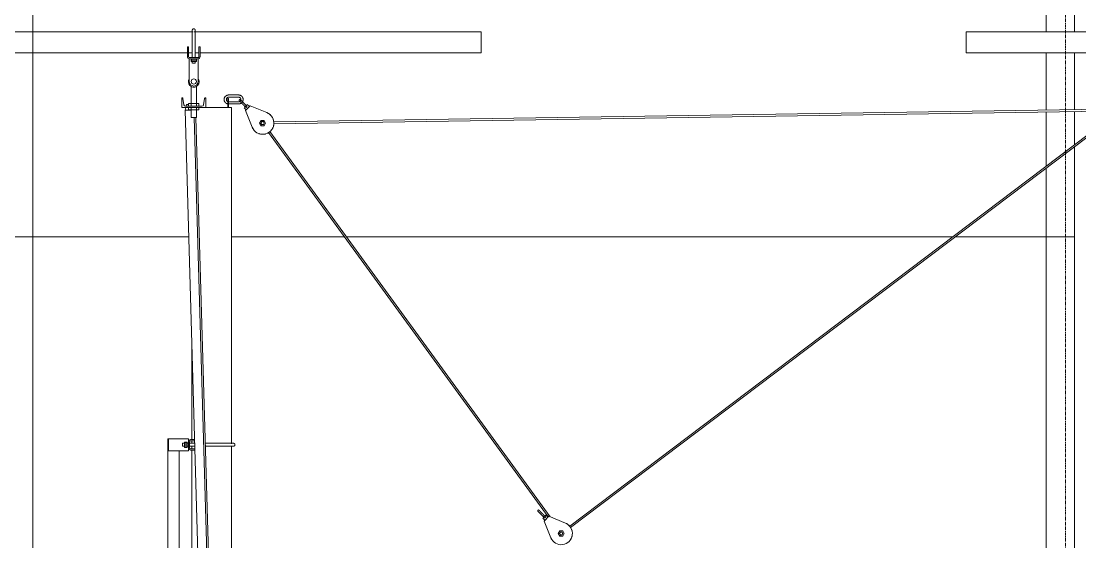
# Model space of a CAD drawing. Header units: inches. Extents: x 21408 to 98131, y -290 to 853.
# Drawn here: x 31592.5 to 31769.3, y 208.8 to 295.8 of the extents above; entities that cross this region are included whole.
import ezdxf

# ---------------------------------------------------------------- set-up
doc = ezdxf.new("R2010")
doc.units = ezdxf.units.IN
doc.header["$MEASUREMENT"] = 0
doc.linetypes.add('Grid Line 1_2_', pattern=[0.875, 0.5, -0.125, 0.125, -0.125])
for name, color, linetype, lineweight in [('G-ANNO-SYMB', 111, 'Continuous', 9), ('I-WALL', 2, 'Continuous', 9), ('Q-SPCQ', 91, 'Continuous', 9), ('S-GRID', 1, 'Continuous', 9)]:
    doc.layers.add(name, color=color, linetype=linetype, lineweight=lineweight)

# ---------------------------------------------------------------- blocks, each defined once
blk = doc.blocks.new('Basketball_Backstop-Performance_Sports_Systems-3103-Ceiling_Hung - 27_-0_ to 27_-11 7_8_-652462-Building Section - North_South looking East _ Fitness Center')
at = {"layer": 'Q-SPCQ'}
for p, q in [((21239.32, 294), (21191.43, 294)), ((21287.43, 294), (21239.49, 294)), ((21287.43, 294), (21287.43, 292.25)), ((21398.3, 294), (21368.43, 294)), ((21368.43, 292.25), (21368.43, 294)), ((21239.18, 292.25), (21239.18, 289.69)), ((21239.68, 289.69), (21239.68, 292.25)), ((21287.43, 292.25), (21287.43, 290.5)), ((21368.43, 290.5), (21368.43, 292.25)), ((21191.43, 290.5), (21238.37, 290.5)), ((21238.55, 291.5), (21238.37, 291.5)), ((21238.37, 291), (21238.37, 291.5)), ((21238.37, 291.5), (21238.37, 291.37)), ((21238.55, 291.5), (21238.37, 291.5)), ((21238.37, 291.35), (21238.37, 291)), ((21238.37, 291), (21238.37, 289.81)), ((21238.55, 291.37), (21238.55, 291.5)), ((21238.55, 291.5), (21238.55, 291)), ((21238.55, 291), (21238.55, 291.35)), ((21238.55, 289.81), (21238.55, 291)), ((21238.55, 290.5), (21239.21, 290.5)), ((21239.18, 290.5), (21239.18, 289.69)), ((21239.18, 290.5), (21239.18, 289.69)), ((21239.18, 290.5), (21239.18, 289.69)), ((21239.64, 290.5), (21240.3, 290.5)), ((21239.68, 289.69), (21239.68, 290.5)), ((21239.68, 289.69), (21239.68, 290.5)), ((21239.68, 289.69), (21239.68, 290.5)), ((21240.49, 291.5), (21240.3, 291.5)), ((21240.3, 291), (21240.3, 291.5)), ((21240.3, 291.5), (21240.3, 291.37)), ((21240.49, 291.5), (21240.3, 291.5)), ((21240.3, 291.35), (21240.3, 291)), ((21240.3, 289.81), (21240.3, 291)), ((21240.49, 291.37), (21240.49, 291.5)), ((21240.49, 291.5), (21240.49, 291)), ((21240.49, 291), (21240.49, 291.35)), ((21240.49, 291), (21240.49, 289.81)), ((21240.49, 290.5), (21287.43, 290.5)), ((21368.43, 290.5), (21397.37, 290.5)), ((21240.18, 289.69), (21238.68, 289.69)), ((21238.68, 289.5), (21238.68, 285.69)), ((21238.68, 289.5), (21240.18, 289.5)), ((21238.99, 289.06), (21238.99, 289.5)), ((21239.43, 289.06), (21238.99, 289.06)), ((21239.18, 289.5), (21239.18, 288.75)), ((21239.43, 288.75), (21239.19, 288.75)), ((21239.43, 289.5), (21239.43, 289.06)), ((21239.87, 289.06), (21239.43, 289.06)), ((21239.67, 288.75), (21239.43, 288.75)), ((21239.68, 288.75), (21239.68, 289.5)), ((21239.87, 289.06), (21239.87, 289.5)), ((21240.18, 285.69), (21240.18, 289.5)), ((21238.99, 284.86), (21238.99, 281.99)), ((21238.99, 284.86), (21238.99, 281.99)), ((21239.87, 281.99), (21239.87, 284.86)), ((21239.87, 281.99), (21239.87, 284.86)), ((21237.53, 282.95), (21237.43, 282.95)), ((21237.43, 282.95), (21237.43, 281.37)), ((21241.43, 282.95), (21241.33, 282.95)), ((21241.43, 281.37), (21241.43, 282.95)), ((21246.93, 283.44), (21245.24, 283.44)), ((21245.24, 283.06), (21246.93, 283.06)), ((21237.43, 281.37), (21241.43, 281.37)), ((21237.78, 281.79), (21237.62, 282.88)), ((21238.1, 281.37), (21237.98, 280.92)), ((21240.79, 281.55), (21238.06, 281.55)), ((21238.23, 281.83), (21238.16, 281.58)), ((21238.56, 281.83), (21238.23, 281.83)), ((21238.56, 281.99), (21238.99, 281.99)), ((21238.56, 281.55), (21238.56, 281.99)), ((21238.56, 280.94), (21238.56, 281.37)), ((21238.99, 281.99), (21239.86, 281.99)), ((21238.99, 281.55), (21238.99, 281.99)), ((21238.99, 280.94), (21238.99, 281.37)), ((21239.86, 281.99), (21240.29, 281.99)), ((21239.86, 281.55), (21239.86, 281.99)), ((21239.86, 280.94), (21239.86, 281.37)), ((21240.29, 281.99), (21240.29, 281.55)), ((21240.29, 281.37), (21240.29, 280.94)), ((21241.24, 282.88), (21241.07, 281.79)), ((21241.42, 281.37), (21242.43, 281.37)), ((21242.43, 281.37), (21245.74, 281.37)), ((21245.12, 281.37), (21245.12, 282.87)), ((21245.24, 282.87), (21245.12, 282.87)), ((21245.24, 282.87), (21245.24, 281.37)), ((21246.93, 282.31), (21245.24, 282.31)), ((21245.24, 281.94), (21246.93, 281.94)), ((21245.74, 225.17), (21245.74, 281.37)), ((21247.83, 281.31), (21248.19, 280.96)), ((21247.91, 281.39), (21248.1, 281.58)), ((21248.06, 280.83), (21248.85, 281.62)), ((21248.1, 281.58), (21248.29, 281.77)), ((21248.72, 281.49), (21248.36, 281.84)), ((21251.64, 280.49), (21248.85, 281.62)), ((21237.98, 280.92), (21239.02, 280.92)), ((21237.98, 280.92), (21241.64, 152.54)), ((21238.99, 280.94), (21238.56, 280.94)), ((21238.99, 280.94), (21238.99, 279.69)), ((21239.86, 280.94), (21238.99, 280.94)), ((21239.43, 279.69), (21238.99, 279.69)), ((21239.87, 279.69), (21239.43, 279.69)), ((21243.14, 152.54), (21239.51, 279.69)), ((21243.14, 162.24), (21239.79, 279.69)), ((21240.29, 280.94), (21239.86, 280.94)), ((21239.87, 279.69), (21239.87, 280.94)), ((21248.06, 280.83), (21249.19, 278.04)), ((21392.57, 281.07), (21252.78, 278.93)), ((21252.79, 278.62), (21392.57, 280.75)), ((21392.87, 279.91), (21302.22, 211.41)), ((21302.36, 211.2), (21393.02, 279.72)), ((21250.68, 279.19), (21250.42, 278.75)), ((21250.42, 278.75), (21250.68, 278.31)), ((21251.18, 279.19), (21250.68, 279.19)), ((21250.68, 278.31), (21251.18, 278.31)), ((21250.8, 278.9), (21250.71, 278.9)), ((21251.43, 278.75), (21251.18, 279.19)), ((21251.18, 278.31), (21251.43, 278.75)), ((21251.9, 277.15), (21298.61, 212.94)), ((21298.98, 212.95), (21252.15, 277.34)), ((21239.12, 241.02), (21239.12, 225.87)), ((21235.12, 226), (21235.12, 128)), ((21235.12, 226), (21235.15, 226)), ((21235.18, 224), (21235.18, 226)), ((21238.55, 226), (21235.18, 226)), ((21238.55, 225.25), (21237.55, 225.25)), ((21237.55, 225), (21237.55, 225.25)), ((21237.55, 224.75), (21237.55, 225)), ((21237.55, 224.75), (21238.55, 224.75)), ((21237.87, 225), (21237.87, 225.44)), ((21238.3, 225.44), (21237.87, 225.44)), ((21237.87, 224.56), (21237.87, 225)), ((21237.87, 225), (21238.3, 225)), ((21238.3, 225.44), (21238.3, 225)), ((21238.3, 225), (21238.3, 224.56)), ((21238.55, 226), (21238.55, 225.56)), ((21238.55, 225.56), (21238.55, 224.44)), ((21238.74, 224.44), (21238.74, 225.56)), ((21239.57, 225.25), (21238.74, 225.25)), ((21238.74, 224.75), (21239.58, 224.75)), ((21239.55, 225.87), (21238.87, 225.87)), ((21238.87, 225.69), (21239.55, 225.69)), ((21239.12, 225.69), (21239.12, 225.22)), ((21239.12, 224.8), (21239.12, 224.31)), ((21242.43, 225.25), (21241.34, 225.25)), ((21241.36, 224.75), (21242.43, 224.75)), ((21245.74, 162.87), (21245.74, 224.83)), ((21235.18, 224), (21238.55, 224)), ((21236.99, 130), (21236.99, 224)), ((21238.3, 224.56), (21237.87, 224.56)), ((21238.55, 224.44), (21238.55, 224)), ((21238.87, 224.31), (21239.59, 224.31)), ((21239.6, 224.12), (21238.87, 224.12)), ((21239.12, 224.12), (21239.12, 162.17)), ((21297.71, 212.75), (21298.06, 212.39)), ((21297.79, 212.82), (21297.97, 213.01)), ((21297.93, 212.26), (21298.73, 213.06)), ((21297.93, 212.26), (21299.07, 209.47)), ((21297.97, 213.01), (21298.16, 213.2)), ((21298.59, 212.92), (21298.24, 213.28)), ((21301.51, 211.92), (21298.73, 213.06)), ((21300.55, 210.62), (21300.3, 210.18)), ((21301.06, 210.62), (21300.55, 210.62)), ((21301.31, 210.18), (21301.06, 210.62)), ((21300.3, 210.18), (21300.55, 209.75)), ((21300.55, 209.75), (21301.06, 209.75)), ((21301.06, 209.75), (21301.31, 210.18))]:
    blk.add_line(p, q, dxfattribs=at)
at = {"layer": 'Q-SPCQ', "flags": 128}
for points in [[(21239.18, 294.25), (21239.18, 294.26), (21239.18, 294.27), (21239.18, 294.28), (21239.18, 294.29), (21239.18, 294.3), (21239.18, 294.31), (21239.19, 294.32), (21239.19, 294.33), (21239.19, 294.34), (21239.2, 294.35), (21239.2, 294.36), (21239.21, 294.37), (21239.21, 294.37), (21239.22, 294.38), (21239.22, 294.39), (21239.23, 294.4), (21239.23, 294.41), (21239.24, 294.41), (21239.25, 294.42), (21239.25, 294.43), (21239.26, 294.44), (21239.27, 294.44), (21239.28, 294.45), (21239.28, 294.45), (21239.29, 294.46), (21239.3, 294.47), (21239.31, 294.47), (21239.32, 294.48), (21239.33, 294.48), (21239.34, 294.48), (21239.35, 294.49), (21239.36, 294.49), (21239.37, 294.49), (21239.38, 294.49), (21239.39, 294.5), (21239.4, 294.5), (21239.41, 294.5), (21239.42, 294.5), (21239.43, 294.5), (21239.43, 294.5)], [(21239.18, 294.25), (21239.18, 294.26), (21239.18, 294.27), (21239.18, 294.28), (21239.18, 294.29), (21239.18, 294.3), (21239.18, 294.31), (21239.19, 294.32), (21239.19, 294.33), (21239.19, 294.34), (21239.2, 294.35), (21239.2, 294.36), (21239.21, 294.37), (21239.21, 294.37), (21239.22, 294.38), (21239.22, 294.39), (21239.23, 294.4), (21239.23, 294.41), (21239.24, 294.41), (21239.25, 294.42), (21239.25, 294.43), (21239.26, 294.44), (21239.27, 294.44), (21239.28, 294.45), (21239.28, 294.45), (21239.29, 294.46), (21239.3, 294.47), (21239.31, 294.47), (21239.32, 294.48), (21239.33, 294.48), (21239.34, 294.48), (21239.35, 294.49), (21239.36, 294.49), (21239.37, 294.49), (21239.38, 294.49), (21239.39, 294.5), (21239.4, 294.5), (21239.41, 294.5), (21239.42, 294.5), (21239.43, 294.5), (21239.43, 294.5)], [(21239.18, 294.23), (21239.18, 294.24), (21239.18, 294.25), (21239.18, 294.25)], [(21239.18, 294.25), (21239.18, 294.25), (21239.18, 294.24), (21239.18, 294.24)], [(21239.18, 293.97), (21239.18, 294.01), (21239.18, 294.05), (21239.18, 294.08), (21239.18, 294.11), (21239.18, 294.14), (21239.18, 294.17), (21239.18, 294.19), (21239.18, 294.21), (21239.18, 294.22), (21239.18, 294.23), (21239.18, 294.24), (21239.18, 294.25), (21239.18, 294.25)], [(21239.18, 294.25), (21239.18, 294.25), (21239.18, 294.24), (21239.18, 294.24), (21239.18, 294.22), (21239.18, 294.21), (21239.18, 294.19), (21239.18, 294.17), (21239.18, 294.15), (21239.18, 294.12), (21239.18, 294.09), (21239.18, 294.06), (21239.18, 294.02), (21239.18, 293.99), (21239.18, 293.94), (21239.18, 293.9), (21239.18, 293.85), (21239.18, 293.81), (21239.18, 293.75), (21239.18, 293.7), (21239.18, 293.64), (21239.18, 293.58), (21239.18, 293.52), (21239.18, 293.46), (21239.18, 293.4), (21239.18, 293.33), (21239.18, 293.26), (21239.18, 293.19), (21239.18, 293.12), (21239.18, 293.05), (21239.18, 292.97), (21239.18, 292.9), (21239.18, 292.82), (21239.18, 292.75), (21239.18, 292.67), (21239.18, 292.59), (21239.18, 292.51), (21239.18, 292.43), (21239.18, 292.35), (21239.18, 292.27), (21239.18, 292.25)], [(21239.18, 294.01), (21239.18, 294.05), (21239.18, 294.08)], [(21239.18, 294.06), (21239.18, 294.02), (21239.18, 293.99)], [(21239.43, 294.5), (21239.44, 294.5), (21239.45, 294.5), (21239.46, 294.5), (21239.47, 294.5), (21239.48, 294.5), (21239.49, 294.49), (21239.5, 294.49), (21239.51, 294.49), (21239.52, 294.48), (21239.53, 294.48), (21239.53, 294.48), (21239.54, 294.47), (21239.55, 294.47), (21239.56, 294.46), (21239.57, 294.46), (21239.58, 294.45), (21239.59, 294.44), (21239.59, 294.44), (21239.6, 294.43), (21239.61, 294.42), (21239.61, 294.42), (21239.62, 294.41), (21239.63, 294.4), (21239.63, 294.39), (21239.64, 294.39), (21239.64, 294.38), (21239.65, 294.37), (21239.65, 294.36), (21239.66, 294.35), (21239.66, 294.34), (21239.66, 294.33), (21239.67, 294.32), (21239.67, 294.31), (21239.67, 294.3), (21239.67, 294.29), (21239.68, 294.28), (21239.68, 294.27), (21239.68, 294.26), (21239.68, 294.25), (21239.68, 294.25)], [(21239.43, 294.5), (21239.44, 294.5), (21239.45, 294.5), (21239.46, 294.5), (21239.47, 294.5), (21239.48, 294.5), (21239.49, 294.49), (21239.5, 294.49), (21239.51, 294.49), (21239.52, 294.48), (21239.53, 294.48), (21239.53, 294.48), (21239.54, 294.47), (21239.55, 294.47), (21239.56, 294.46), (21239.57, 294.46), (21239.58, 294.45), (21239.59, 294.44), (21239.59, 294.44), (21239.6, 294.43), (21239.61, 294.42), (21239.61, 294.42), (21239.62, 294.41), (21239.63, 294.4), (21239.63, 294.39), (21239.64, 294.39), (21239.64, 294.38), (21239.65, 294.37), (21239.65, 294.36), (21239.66, 294.35), (21239.66, 294.34), (21239.66, 294.33), (21239.67, 294.32), (21239.67, 294.31), (21239.67, 294.3), (21239.67, 294.29), (21239.68, 294.28), (21239.68, 294.27), (21239.68, 294.26), (21239.68, 294.25), (21239.68, 294.25)], [(21239.68, 294.23), (21239.68, 294.24), (21239.68, 294.25), (21239.68, 294.25)], [(21239.68, 294.25), (21239.68, 294.25), (21239.68, 294.24), (21239.68, 294.24)], [(21239.68, 292.25), (21239.68, 292.33), (21239.68, 292.41), (21239.68, 292.49), (21239.68, 292.57), (21239.68, 292.65), (21239.68, 292.73), (21239.68, 292.8), (21239.68, 292.88), (21239.68, 292.95), (21239.68, 293.03), (21239.68, 293.1), (21239.68, 293.17), (21239.68, 293.24), (21239.68, 293.31), (21239.68, 293.38), (21239.68, 293.44), (21239.68, 293.51), (21239.68, 293.57), (21239.68, 293.63), (21239.68, 293.68), (21239.68, 293.74), (21239.68, 293.79), (21239.68, 293.84), (21239.68, 293.89), (21239.68, 293.93), (21239.68, 293.97), (21239.68, 294.01), (21239.68, 294.05), (21239.68, 294.08), (21239.68, 294.11), (21239.68, 294.14), (21239.68, 294.17), (21239.68, 294.19), (21239.68, 294.21), (21239.68, 294.22), (21239.68, 294.23), (21239.68, 294.24), (21239.68, 294.25), (21239.68, 294.25)], [(21239.68, 294.25), (21239.68, 294.25), (21239.68, 294.24), (21239.68, 294.24), (21239.68, 294.22), (21239.68, 294.21), (21239.68, 294.19), (21239.68, 294.17), (21239.68, 294.15), (21239.68, 294.12), (21239.68, 294.09), (21239.68, 294.06), (21239.68, 294.02), (21239.68, 293.99)], [(21239.68, 294.01), (21239.68, 294.05), (21239.68, 294.08)], [(21239.68, 294.06), (21239.68, 294.02), (21239.68, 293.99)], [(21245.24, 283.44), (21245.21, 283.44), (21245.18, 283.44), (21245.15, 283.43), (21245.12, 283.43), (21245.09, 283.42), (21245.06, 283.42), (21245.03, 283.41), (21245, 283.4), (21244.98, 283.39), (21244.95, 283.38), (21244.92, 283.37), (21244.89, 283.35), (21244.87, 283.34), (21244.84, 283.32), (21244.82, 283.31), (21244.79, 283.29), (21244.77, 283.27), (21244.75, 283.25), (21244.72, 283.23), (21244.7, 283.21), (21244.68, 283.19), (21244.66, 283.17), (21244.64, 283.14), (21244.63, 283.12), (21244.61, 283.09), (21244.59, 283.07), (21244.58, 283.04), (21244.57, 283.01), (21244.55, 282.99), (21244.54, 282.96), (21244.53, 282.93), (21244.52, 282.9), (21244.51, 282.87), (21244.51, 282.84), (21244.5, 282.81), (21244.5, 282.79), (21244.49, 282.76), (21244.49, 282.73), (21244.49, 282.7), (21244.49, 282.69)], [(21244.87, 282.69), (21244.87, 282.7), (21244.87, 282.72), (21244.87, 282.73), (21244.87, 282.75), (21244.87, 282.76), (21244.88, 282.78), (21244.88, 282.79), (21244.88, 282.81), (21244.89, 282.82), (21244.89, 282.83), (21244.9, 282.85), (21244.91, 282.86), (21244.91, 282.87), (21244.92, 282.89), (21244.93, 282.9), (21244.94, 282.91), (21244.95, 282.92), (21244.96, 282.93), (21244.97, 282.95), (21244.98, 282.96), (21244.99, 282.97), (21245, 282.98), (21245.01, 282.99), (21245.03, 282.99), (21245.04, 283), (21245.05, 283.01), (21245.06, 283.02), (21245.08, 283.03), (21245.09, 283.03), (21245.1, 283.04), (21245.12, 283.04), (21245.13, 283.05), (21245.15, 283.05), (21245.16, 283.05), (21245.18, 283.06), (21245.19, 283.06), (21245.21, 283.06), (21245.22, 283.06), (21245.24, 283.06), (21245.24, 283.06)], [(21247.68, 282.69), (21247.68, 282.72), (21247.68, 282.75), (21247.67, 282.78), (21247.67, 282.81), (21247.66, 282.84), (21247.66, 282.87), (21247.65, 282.89), (21247.64, 282.92), (21247.63, 282.95), (21247.62, 282.98), (21247.61, 283.01), (21247.59, 283.03), (21247.58, 283.06), (21247.56, 283.09), (21247.55, 283.11), (21247.53, 283.14), (21247.51, 283.16), (21247.49, 283.18), (21247.47, 283.2), (21247.45, 283.23), (21247.43, 283.25), (21247.41, 283.27), (21247.38, 283.28), (21247.36, 283.3), (21247.33, 283.32), (21247.31, 283.33), (21247.28, 283.35), (21247.25, 283.36), (21247.23, 283.38), (21247.2, 283.39), (21247.17, 283.4), (21247.14, 283.41), (21247.11, 283.41), (21247.08, 283.42), (21247.06, 283.43), (21247.03, 283.43), (21247, 283.43), (21246.97, 283.44), (21246.94, 283.44), (21246.93, 283.44)], [(21246.93, 283.06), (21246.94, 283.06), (21246.96, 283.06), (21246.97, 283.06), (21246.99, 283.06), (21247, 283.06), (21247.02, 283.05), (21247.03, 283.05), (21247.05, 283.04), (21247.06, 283.04), (21247.07, 283.03), (21247.09, 283.03), (21247.1, 283.02), (21247.11, 283.01), (21247.13, 283.01), (21247.14, 283), (21247.15, 282.99), (21247.16, 282.98), (21247.18, 282.97), (21247.19, 282.96), (21247.2, 282.95), (21247.21, 282.94), (21247.22, 282.93), (21247.23, 282.91), (21247.24, 282.9), (21247.24, 282.89), (21247.25, 282.88), (21247.26, 282.86), (21247.27, 282.85), (21247.27, 282.84), (21247.28, 282.82), (21247.28, 282.81), (21247.29, 282.8), (21247.29, 282.78), (21247.29, 282.77), (21247.3, 282.75), (21247.3, 282.74), (21247.3, 282.72), (21247.3, 282.71), (21247.3, 282.69), (21247.3, 282.69)], [(21244.49, 282.69), (21244.49, 282.66), (21244.49, 282.63), (21244.5, 282.6), (21244.5, 282.57), (21244.51, 282.54), (21244.51, 282.51), (21244.52, 282.48), (21244.53, 282.45), (21244.54, 282.42), (21244.55, 282.4), (21244.56, 282.37), (21244.58, 282.34), (21244.59, 282.31), (21244.6, 282.29), (21244.62, 282.26), (21244.64, 282.24), (21244.66, 282.22), (21244.68, 282.19), (21244.7, 282.17), (21244.72, 282.15), (21244.74, 282.13), (21244.76, 282.11), (21244.79, 282.09), (21244.81, 282.07), (21244.84, 282.06), (21244.86, 282.04), (21244.89, 282.03), (21244.91, 282.01), (21244.94, 282), (21244.97, 281.99), (21245, 281.98), (21245.03, 281.97), (21245.05, 281.96), (21245.08, 281.95), (21245.11, 281.95)], [(21245.11, 282.34), (21245.09, 282.34), (21245.08, 282.35), (21245.07, 282.35), (21245.05, 282.36), (21245.04, 282.37), (21245.03, 282.38), (21245.02, 282.39), (21245, 282.4), (21244.99, 282.41), (21244.98, 282.42), (21244.97, 282.43), (21244.96, 282.44), (21244.95, 282.45), (21244.94, 282.46), (21244.93, 282.47), (21244.92, 282.48), (21244.92, 282.5), (21244.91, 282.51), (21244.9, 282.52), (21244.9, 282.54), (21244.89, 282.55), (21244.89, 282.57), (21244.88, 282.58), (21244.88, 282.59), (21244.87, 282.61), (21244.87, 282.62), (21244.87, 282.64), (21244.87, 282.65), (21244.87, 282.67), (21244.87, 282.68), (21244.87, 282.69)], [(21246.93, 281.94), (21246.96, 281.94), (21246.99, 281.94), (21247.02, 281.94), (21247.05, 281.95), (21247.08, 281.95), (21247.11, 281.96), (21247.14, 281.97), (21247.16, 281.98), (21247.19, 281.99), (21247.22, 282), (21247.25, 282.01), (21247.27, 282.02), (21247.3, 282.04), (21247.33, 282.05), (21247.35, 282.07), (21247.38, 282.09), (21247.4, 282.1), (21247.42, 282.12), (21247.44, 282.14), (21247.47, 282.16), (21247.49, 282.19), (21247.51, 282.21), (21247.52, 282.23), (21247.54, 282.26), (21247.56, 282.28), (21247.57, 282.31), (21247.59, 282.33), (21247.6, 282.36), (21247.62, 282.39), (21247.63, 282.42), (21247.64, 282.44), (21247.65, 282.47), (21247.65, 282.5), (21247.66, 282.53), (21247.67, 282.56), (21247.67, 282.59), (21247.67, 282.62), (21247.68, 282.65), (21247.68, 282.68), (21247.68, 282.69)], [(21247.3, 282.69), (21247.3, 282.67), (21247.3, 282.66), (21247.3, 282.64), (21247.3, 282.63), (21247.3, 282.61), (21247.29, 282.6), (21247.29, 282.58), (21247.28, 282.57), (21247.28, 282.56), (21247.27, 282.54), (21247.27, 282.53), (21247.26, 282.51), (21247.25, 282.5), (21247.25, 282.49), (21247.24, 282.48), (21247.23, 282.46), (21247.22, 282.45), (21247.21, 282.44), (21247.2, 282.43), (21247.19, 282.42), (21247.18, 282.41), (21247.17, 282.4), (21247.15, 282.39), (21247.14, 282.38), (21247.13, 282.37), (21247.12, 282.36), (21247.1, 282.36), (21247.09, 282.35), (21247.08, 282.34), (21247.06, 282.34), (21247.05, 282.33), (21247.04, 282.33), (21247.02, 282.32), (21247.01, 282.32), (21246.99, 282.32), (21246.98, 282.32), (21246.96, 282.31), (21246.95, 282.31), (21246.93, 282.31), (21246.93, 282.31)], [(21247.04, 282.46), (21247.04, 282.47), (21247.03, 282.47), (21247.03, 282.47), (21247.03, 282.48), (21247.02, 282.48), (21247.02, 282.49), (21247.02, 282.49), (21247.02, 282.49), (21247.01, 282.5), (21247.01, 282.5), (21247.01, 282.51), (21247.01, 282.51), (21247.01, 282.52), (21247.01, 282.52), (21247, 282.53), (21247, 282.53), (21247, 282.54), (21247, 282.54), (21247, 282.55), (21247, 282.55), (21247, 282.56), (21247, 282.56), (21247, 282.57), (21247, 282.57), (21247, 282.58), (21247.01, 282.58), (21247.01, 282.59), (21247.01, 282.59), (21247.01, 282.6), (21247.01, 282.6), (21247.01, 282.61), (21247.02, 282.61), (21247.02, 282.61), (21247.02, 282.62), (21247.02, 282.62), (21247.03, 282.63), (21247.03, 282.63), (21247.03, 282.63), (21247.04, 282.64), (21247.04, 282.64)], [(21247.04, 282.64), (21247.04, 282.64), (21247.05, 282.65), (21247.05, 282.65), (21247.05, 282.65), (21247.06, 282.65), (21247.06, 282.66), (21247.07, 282.66), (21247.07, 282.66), (21247.08, 282.66), (21247.08, 282.67), (21247.08, 282.67), (21247.09, 282.67), (21247.09, 282.67), (21247.1, 282.67), (21247.1, 282.67), (21247.11, 282.67), (21247.11, 282.68), (21247.12, 282.68), (21247.12, 282.68), (21247.13, 282.68), (21247.13, 282.68), (21247.14, 282.68), (21247.14, 282.67), (21247.15, 282.67), (21247.15, 282.67), (21247.16, 282.67), (21247.16, 282.67), (21247.17, 282.67), (21247.17, 282.67), (21247.18, 282.67), (21247.18, 282.66), (21247.19, 282.66), (21247.19, 282.66), (21247.2, 282.66), (21247.2, 282.65), (21247.2, 282.65), (21247.21, 282.65), (21247.21, 282.64), (21247.21, 282.64), (21247.22, 282.64)], [(21247.57, 281.93), (21247.55, 281.95), (21247.53, 281.97), (21247.51, 282), (21247.48, 282.02), (21247.46, 282.04), (21247.44, 282.06), (21247.42, 282.08), (21247.4, 282.1), (21247.38, 282.12), (21247.36, 282.14), (21247.34, 282.16), (21247.32, 282.18), (21247.31, 282.2), (21247.29, 282.21), (21247.27, 282.23), (21247.25, 282.25), (21247.24, 282.27), (21247.22, 282.28), (21247.2, 282.3), (21247.19, 282.31), (21247.17, 282.33), (21247.16, 282.34), (21247.15, 282.35), (21247.13, 282.37), (21247.12, 282.38), (21247.11, 282.39), (21247.1, 282.4), (21247.09, 282.41), (21247.08, 282.42), (21247.07, 282.43), (21247.07, 282.43), (21247.06, 282.44), (21247.06, 282.45), (21247.05, 282.45), (21247.05, 282.45), (21247.04, 282.46), (21247.04, 282.46), (21247.04, 282.46), (21247.04, 282.46)], [(21247.04, 282.46), (21247.04, 282.46), (21247.04, 282.46), (21247.04, 282.46), (21247.05, 282.46), (21247.05, 282.45), (21247.05, 282.45), (21247.06, 282.44), (21247.07, 282.44), (21247.07, 282.43), (21247.08, 282.42), (21247.09, 282.41), (21247.1, 282.4), (21247.11, 282.39), (21247.12, 282.38), (21247.13, 282.37), (21247.14, 282.36), (21247.16, 282.34), (21247.17, 282.33), (21247.18, 282.32), (21247.2, 282.3), (21247.22, 282.29), (21247.23, 282.27), (21247.25, 282.25), (21247.26, 282.24), (21247.28, 282.22), (21247.3, 282.2), (21247.32, 282.18), (21247.34, 282.16), (21247.36, 282.14), (21247.38, 282.12), (21247.4, 282.1), (21247.42, 282.08), (21247.44, 282.06), (21247.46, 282.04), (21247.48, 282.02), (21247.5, 282), (21247.52, 281.98), (21247.54, 281.96), (21247.56, 281.94), (21247.57, 281.93)], [(21247.75, 282.11), (21247.72, 282.13), (21247.7, 282.15), (21247.68, 282.17), (21247.66, 282.19), (21247.64, 282.21), (21247.62, 282.23), (21247.6, 282.26), (21247.58, 282.28), (21247.56, 282.3), (21247.54, 282.32), (21247.52, 282.33), (21247.5, 282.35), (21247.48, 282.37), (21247.46, 282.39), (21247.45, 282.41), (21247.43, 282.43), (21247.41, 282.44), (21247.4, 282.46), (21247.38, 282.47), (21247.37, 282.49), (21247.35, 282.5), (21247.34, 282.52), (21247.32, 282.53), (21247.31, 282.54), (21247.3, 282.56), (21247.29, 282.57), (21247.28, 282.58), (21247.27, 282.59), (21247.26, 282.59), (21247.25, 282.6), (21247.24, 282.61), (21247.24, 282.62), (21247.23, 282.62), (21247.23, 282.63), (21247.22, 282.63), (21247.22, 282.63), (21247.22, 282.64), (21247.22, 282.64), (21247.22, 282.64)], [(21247.22, 282.64), (21247.22, 282.64), (21247.22, 282.64), (21247.22, 282.64), (21247.22, 282.63), (21247.23, 282.63), (21247.23, 282.62), (21247.24, 282.62), (21247.24, 282.61), (21247.25, 282.61), (21247.26, 282.6), (21247.27, 282.59), (21247.28, 282.58), (21247.29, 282.57), (21247.3, 282.56), (21247.31, 282.55), (21247.32, 282.53), (21247.33, 282.52), (21247.35, 282.51), (21247.36, 282.49), (21247.38, 282.48), (21247.39, 282.46), (21247.41, 282.45), (21247.42, 282.43), (21247.44, 282.41), (21247.46, 282.4), (21247.48, 282.38), (21247.5, 282.36), (21247.51, 282.34), (21247.53, 282.32), (21247.55, 282.3), (21247.57, 282.28), (21247.59, 282.26), (21247.61, 282.24), (21247.63, 282.22), (21247.66, 282.2), (21247.68, 282.18), (21247.7, 282.16), (21247.72, 282.14), (21247.74, 282.11), (21247.75, 282.11)], [(21247.57, 281.93), (21247.59, 281.91), (21247.61, 281.89), (21247.63, 281.87), (21247.65, 281.85), (21247.67, 281.83), (21247.7, 281.81), (21247.72, 281.79), (21247.74, 281.77), (21247.76, 281.75), (21247.78, 281.73), (21247.79, 281.71), (21247.81, 281.69), (21247.83, 281.67), (21247.85, 281.65), (21247.87, 281.63), (21247.89, 281.62), (21247.9, 281.6), (21247.92, 281.58), (21247.93, 281.57), (21247.95, 281.55), (21247.96, 281.54), (21247.98, 281.52), (21247.99, 281.51), (21248, 281.5), (21248.02, 281.49), (21248.03, 281.47), (21248.04, 281.46), (21248.05, 281.45), (21248.06, 281.45), (21248.06, 281.44), (21248.07, 281.43), (21248.08, 281.42), (21248.08, 281.42), (21248.09, 281.41), (21248.09, 281.41), (21248.09, 281.41), (21248.1, 281.4), (21248.1, 281.4), (21248.1, 281.4)], [(21247.99, 281.51), (21247.98, 281.52), (21247.97, 281.53), (21247.95, 281.55), (21247.94, 281.56), (21247.92, 281.58), (21247.91, 281.59), (21247.89, 281.61), (21247.87, 281.63), (21247.86, 281.65), (21247.84, 281.66), (21247.82, 281.68), (21247.8, 281.7), (21247.78, 281.72), (21247.76, 281.74), (21247.74, 281.76), (21247.72, 281.78), (21247.7, 281.8), (21247.68, 281.82), (21247.66, 281.84), (21247.64, 281.86), (21247.62, 281.88), (21247.6, 281.91), (21247.57, 281.93), (21247.57, 281.93)], [(21247.75, 282.11), (21247.77, 282.09), (21247.79, 282.07), (21247.81, 282.05), (21247.83, 282.02), (21247.85, 282), (21247.87, 281.98), (21247.89, 281.96), (21247.91, 281.94), (21247.93, 281.92), (21247.95, 281.9), (21247.97, 281.88), (21247.99, 281.86), (21248.01, 281.85), (21248.03, 281.83), (21248.05, 281.81), (21248.06, 281.79), (21248.08, 281.78), (21248.1, 281.76), (21248.11, 281.74), (21248.13, 281.73), (21248.14, 281.71), (21248.15, 281.7), (21248.17, 281.69)], [(21248.28, 281.58), (21248.28, 281.58), (21248.27, 281.58), (21248.27, 281.58), (21248.27, 281.59), (21248.27, 281.59), (21248.26, 281.59), (21248.26, 281.6), (21248.25, 281.61), (21248.24, 281.61), (21248.23, 281.62), (21248.23, 281.63), (21248.22, 281.64), (21248.21, 281.65), (21248.2, 281.66), (21248.18, 281.67), (21248.17, 281.68), (21248.16, 281.7), (21248.14, 281.71), (21248.13, 281.72), (21248.12, 281.74), (21248.1, 281.75), (21248.08, 281.77), (21248.07, 281.79), (21248.05, 281.8), (21248.03, 281.82), (21248.01, 281.84), (21248, 281.86), (21247.98, 281.88), (21247.96, 281.9), (21247.94, 281.92), (21247.92, 281.94), (21247.9, 281.96), (21247.88, 281.98), (21247.86, 282), (21247.84, 282.02), (21247.81, 282.04), (21247.79, 282.06), (21247.77, 282.08), (21247.75, 282.1), (21247.75, 282.11)], [(21248.1, 281.4), (21248.1, 281.4), (21248.1, 281.4), (21248.1, 281.41), (21248.09, 281.41), (21248.09, 281.41), (21248.08, 281.42), (21248.08, 281.42), (21248.07, 281.43), (21248.07, 281.44), (21248.06, 281.44), (21248.05, 281.45), (21248.04, 281.46), (21248.03, 281.47)], [(21248.28, 281.4), (21248.27, 281.4), (21248.27, 281.39), (21248.26, 281.39), (21248.26, 281.39), (21248.26, 281.39), (21248.25, 281.38), (21248.25, 281.38), (21248.24, 281.38), (21248.24, 281.38), (21248.23, 281.37), (21248.23, 281.37), (21248.23, 281.37), (21248.22, 281.37), (21248.22, 281.37), (21248.21, 281.37), (21248.21, 281.37), (21248.2, 281.37), (21248.2, 281.37), (21248.19, 281.37), (21248.19, 281.37), (21248.18, 281.37), (21248.18, 281.37), (21248.17, 281.37), (21248.17, 281.37), (21248.16, 281.37), (21248.16, 281.37), (21248.15, 281.37), (21248.15, 281.37), (21248.14, 281.37), (21248.14, 281.38), (21248.13, 281.38), (21248.13, 281.38), (21248.12, 281.38), (21248.12, 281.39), (21248.12, 281.39), (21248.11, 281.39), (21248.11, 281.39), (21248.1, 281.4), (21248.1, 281.4), (21248.1, 281.4)], [(21248.2, 281.65), (21248.21, 281.64), (21248.22, 281.63), (21248.23, 281.62), (21248.24, 281.61), (21248.25, 281.61), (21248.25, 281.6), (21248.26, 281.6), (21248.26, 281.59), (21248.27, 281.59), (21248.27, 281.58), (21248.27, 281.58), (21248.28, 281.58), (21248.28, 281.58)], [(21248.28, 281.58), (21248.28, 281.57), (21248.28, 281.57), (21248.29, 281.57), (21248.29, 281.56), (21248.29, 281.56), (21248.29, 281.55), (21248.3, 281.55), (21248.3, 281.55), (21248.3, 281.54), (21248.3, 281.54), (21248.31, 281.53), (21248.31, 281.53), (21248.31, 281.52), (21248.31, 281.52), (21248.31, 281.51), (21248.31, 281.51), (21248.31, 281.5), (21248.31, 281.5), (21248.31, 281.49), (21248.31, 281.49), (21248.31, 281.48), (21248.31, 281.48), (21248.31, 281.47), (21248.31, 281.47), (21248.31, 281.46), (21248.31, 281.46), (21248.31, 281.45), (21248.31, 281.45), (21248.3, 281.44), (21248.3, 281.44), (21248.3, 281.44), (21248.3, 281.43), (21248.3, 281.43), (21248.29, 281.42), (21248.29, 281.42), (21248.29, 281.41), (21248.28, 281.41), (21248.28, 281.41), (21248.28, 281.4), (21248.28, 281.4)], [(21246.05, 225.25), (21246.05, 225.25), (21246.04, 225.25), (21246.03, 225.25), (21246.01, 225.25), (21245.98, 225.25), (21245.95, 225.25), (21245.91, 225.25), (21245.87, 225.25), (21245.82, 225.25), (21245.77, 225.25), (21245.71, 225.25), (21245.64, 225.25), (21245.57, 225.25), (21245.5, 225.25), (21245.42, 225.25), (21245.34, 225.25), (21245.25, 225.25), (21245.15, 225.25), (21245.06, 225.25), (21244.95, 225.25), (21244.85, 225.25), (21244.74, 225.25), (21244.62, 225.25), (21244.51, 225.25), (21244.39, 225.25), (21244.26, 225.25), (21244.14, 225.25), (21244.01, 225.25), (21243.88, 225.25), (21243.74, 225.25), (21243.61, 225.25), (21243.47, 225.25), (21243.33, 225.25), (21243.19, 225.25), (21243.04, 225.25), (21242.9, 225.25), (21242.76, 225.25), (21242.61, 225.25), (21242.47, 225.25), (21242.43, 225.25)], [(21242.43, 224.75), (21242.57, 224.75), (21242.72, 224.75), (21242.86, 224.75), (21243.01, 224.75), (21243.15, 224.75), (21243.29, 224.75), (21243.43, 224.75), (21243.57, 224.75), (21243.7, 224.75), (21243.84, 224.75), (21243.97, 224.75), (21244.1, 224.75), (21244.23, 224.75), (21244.35, 224.75), (21244.47, 224.75), (21244.59, 224.75), (21244.71, 224.75), (21244.82, 224.75), (21244.93, 224.75), (21245.03, 224.75), (21245.13, 224.75), (21245.22, 224.75), (21245.31, 224.75), (21245.4, 224.75), (21245.48, 224.75), (21245.55, 224.75), (21245.62, 224.75), (21245.69, 224.75), (21245.75, 224.75), (21245.81, 224.75), (21245.86, 224.75), (21245.9, 224.75), (21245.94, 224.75), (21245.97, 224.75), (21246, 224.75), (21246.02, 224.75), (21246.04, 224.75), (21246.05, 224.75), (21246.05, 224.75), (21246.05, 224.75)], [(21245.75, 225.25), (21245.81, 225.25), (21245.86, 225.25), (21245.9, 225.25), (21245.94, 225.25), (21245.97, 225.25), (21246, 225.25), (21246.02, 225.25), (21246.04, 225.25), (21246.05, 225.25), (21246.05, 225.25), (21246.05, 225.25)], [(21246.05, 224.75), (21246.05, 224.75), (21246.04, 224.75), (21246.03, 224.75), (21246.01, 224.75), (21245.98, 224.75), (21245.95, 224.75), (21245.91, 224.75), (21245.87, 224.75), (21245.82, 224.75), (21245.77, 224.75)], [(21246.05, 225.25), (21246.06, 225.25), (21246.07, 225.25), (21246.08, 225.25), (21246.09, 225.25), (21246.1, 225.25), (21246.11, 225.24), (21246.12, 225.24), (21246.13, 225.24), (21246.14, 225.23), (21246.15, 225.23), (21246.16, 225.23), (21246.17, 225.22), (21246.18, 225.22), (21246.19, 225.21), (21246.19, 225.21), (21246.2, 225.2), (21246.21, 225.19), (21246.22, 225.19), (21246.23, 225.18), (21246.23, 225.17), (21246.24, 225.17), (21246.25, 225.16), (21246.25, 225.15), (21246.26, 225.14), (21246.26, 225.14), (21246.27, 225.13), (21246.27, 225.12), (21246.28, 225.11), (21246.28, 225.1), (21246.29, 225.09), (21246.29, 225.08), (21246.29, 225.07), (21246.29, 225.06), (21246.3, 225.05), (21246.3, 225.04), (21246.3, 225.03), (21246.3, 225.02), (21246.3, 225.01), (21246.3, 225), (21246.3, 225)], [(21246.3, 225), (21246.3, 224.99), (21246.3, 224.98), (21246.3, 224.97), (21246.3, 224.96), (21246.3, 224.95), (21246.3, 224.94), (21246.29, 224.93), (21246.29, 224.92), (21246.29, 224.91), (21246.28, 224.9), (21246.28, 224.89), (21246.27, 224.88), (21246.27, 224.88), (21246.26, 224.87), (21246.26, 224.86), (21246.25, 224.85), (21246.25, 224.84), (21246.24, 224.84), (21246.23, 224.83), (21246.23, 224.82), (21246.22, 224.81), (21246.21, 224.81), (21246.2, 224.8), (21246.2, 224.8), (21246.19, 224.79), (21246.18, 224.78), (21246.17, 224.78), (21246.16, 224.77), (21246.15, 224.77), (21246.14, 224.77), (21246.13, 224.76), (21246.12, 224.76), (21246.11, 224.76), (21246.11, 224.76), (21246.1, 224.75), (21246.09, 224.75), (21246.08, 224.75), (21246.07, 224.75), (21246.06, 224.75), (21246.05, 224.75)], [(21296.91, 213.9), (21296.91, 213.9), (21296.91, 213.9), (21296.9, 213.91), (21296.9, 213.91), (21296.9, 213.91), (21296.9, 213.92), (21296.89, 213.92), (21296.89, 213.93), (21296.89, 213.93), (21296.89, 213.94), (21296.88, 213.94), (21296.88, 213.95), (21296.88, 213.95), (21296.88, 213.96), (21296.88, 213.96), (21296.88, 213.97), (21296.88, 213.97), (21296.88, 213.98), (21296.88, 213.98), (21296.88, 213.99), (21296.88, 213.99), (21296.88, 214), (21296.88, 214), (21296.88, 214.01), (21296.88, 214.01), (21296.88, 214.02), (21296.88, 214.02), (21296.88, 214.02), (21296.89, 214.03), (21296.89, 214.03), (21296.89, 214.04), (21296.89, 214.04), (21296.89, 214.05), (21296.9, 214.05), (21296.9, 214.06), (21296.9, 214.06), (21296.91, 214.06), (21296.91, 214.07), (21296.91, 214.07), (21296.91, 214.07)], [(21296.91, 214.07), (21296.92, 214.08), (21296.92, 214.08), (21296.92, 214.08), (21296.93, 214.09), (21296.93, 214.09), (21296.94, 214.09), (21296.94, 214.09), (21296.95, 214.1), (21296.95, 214.1), (21296.96, 214.1), (21296.96, 214.1), (21296.96, 214.1), (21296.97, 214.1), (21296.97, 214.11), (21296.98, 214.11), (21296.98, 214.11), (21296.99, 214.11), (21296.99, 214.11), (21297, 214.11), (21297, 214.11), (21297.01, 214.11), (21297.01, 214.11), (21297.02, 214.11), (21297.02, 214.11), (21297.03, 214.11), (21297.03, 214.1), (21297.04, 214.1), (21297.04, 214.1), (21297.05, 214.1), (21297.05, 214.1), (21297.06, 214.1), (21297.06, 214.09), (21297.07, 214.09), (21297.07, 214.09), (21297.07, 214.09), (21297.08, 214.08), (21297.08, 214.08), (21297.09, 214.08), (21297.09, 214.07), (21297.09, 214.07)], [(21297.62, 213.54), (21297.6, 213.56), (21297.58, 213.58), (21297.56, 213.61), (21297.54, 213.63), (21297.52, 213.65), (21297.49, 213.67), (21297.47, 213.69), (21297.45, 213.71), (21297.43, 213.73), (21297.41, 213.75), (21297.39, 213.77), (21297.38, 213.79), (21297.36, 213.81), (21297.34, 213.82), (21297.32, 213.84), (21297.3, 213.86), (21297.29, 213.88), (21297.27, 213.89), (21297.26, 213.91), (21297.24, 213.92), (21297.23, 213.94), (21297.21, 213.95), (21297.2, 213.96), (21297.19, 213.98), (21297.17, 213.99), (21297.16, 214), (21297.15, 214.01), (21297.14, 214.02), (21297.13, 214.03), (21297.13, 214.04), (21297.12, 214.04), (21297.11, 214.05), (21297.11, 214.06), (21297.1, 214.06), (21297.1, 214.06), (21297.1, 214.07), (21297.09, 214.07), (21297.09, 214.07), (21297.09, 214.07)], [(21297.09, 214.07), (21297.09, 214.07), (21297.09, 214.07), (21297.09, 214.07), (21297.1, 214.07), (21297.1, 214.06), (21297.11, 214.06), (21297.11, 214.05), (21297.12, 214.05), (21297.12, 214.04), (21297.13, 214.03), (21297.14, 214.02), (21297.15, 214.01), (21297.16, 214), (21297.17, 213.99), (21297.18, 213.98), (21297.2, 213.97), (21297.21, 213.95), (21297.22, 213.94), (21297.24, 213.93), (21297.25, 213.91), (21297.27, 213.9), (21297.28, 213.88), (21297.3, 213.86), (21297.32, 213.85), (21297.33, 213.83), (21297.35, 213.81), (21297.37, 213.79), (21297.39, 213.77), (21297.41, 213.75), (21297.43, 213.73), (21297.45, 213.71), (21297.47, 213.69), (21297.49, 213.67), (21297.51, 213.65), (21297.53, 213.63), (21297.55, 213.61), (21297.57, 213.59), (21297.59, 213.57), (21297.62, 213.55), (21297.62, 213.54)], [(21297.44, 213.37), (21297.42, 213.39), (21297.4, 213.41), (21297.38, 213.43), (21297.36, 213.45), (21297.34, 213.47), (21297.32, 213.49), (21297.3, 213.51), (21297.28, 213.53), (21297.26, 213.55), (21297.24, 213.57), (21297.22, 213.59), (21297.2, 213.61), (21297.18, 213.63), (21297.16, 213.65), (21297.14, 213.66), (21297.13, 213.68), (21297.11, 213.7), (21297.09, 213.71), (21297.08, 213.73), (21297.06, 213.75), (21297.05, 213.76), (21297.04, 213.77), (21297.02, 213.79), (21297.01, 213.8), (21297, 213.81), (21296.99, 213.82), (21296.98, 213.83), (21296.97, 213.84), (21296.96, 213.85), (21296.95, 213.86), (21296.94, 213.87), (21296.94, 213.87), (21296.93, 213.88), (21296.93, 213.88), (21296.92, 213.89), (21296.92, 213.89), (21296.92, 213.89), (21296.91, 213.89), (21296.91, 213.9)], [(21296.91, 213.9), (21296.91, 213.89), (21296.92, 213.89), (21296.92, 213.89), (21296.92, 213.89), (21296.92, 213.88), (21296.93, 213.88), (21296.93, 213.87), (21296.94, 213.87), (21296.95, 213.86), (21296.96, 213.85), (21296.96, 213.84), (21296.97, 213.84), (21296.98, 213.83), (21296.99, 213.81), (21297.01, 213.8), (21297.02, 213.79), (21297.03, 213.78), (21297.05, 213.76), (21297.06, 213.75), (21297.07, 213.73), (21297.09, 213.72), (21297.11, 213.7), (21297.12, 213.69), (21297.14, 213.67), (21297.16, 213.65), (21297.18, 213.63), (21297.19, 213.62), (21297.21, 213.6), (21297.23, 213.58), (21297.25, 213.56), (21297.27, 213.54), (21297.29, 213.52), (21297.31, 213.5), (21297.33, 213.48), (21297.35, 213.46), (21297.37, 213.43), (21297.4, 213.41), (21297.42, 213.39), (21297.44, 213.37), (21297.44, 213.37)], [(21297.44, 213.37), (21297.47, 213.34), (21297.49, 213.32), (21297.51, 213.3), (21297.53, 213.28), (21297.55, 213.26), (21297.57, 213.24), (21297.59, 213.22), (21297.61, 213.2), (21297.63, 213.18), (21297.65, 213.16), (21297.67, 213.14), (21297.69, 213.12), (21297.71, 213.1), (21297.73, 213.08), (21297.74, 213.07), (21297.76, 213.05), (21297.78, 213.03), (21297.79, 213.02), (21297.81, 213), (21297.82, 212.98), (21297.84, 212.97), (21297.85, 212.96), (21297.87, 212.94), (21297.88, 212.93), (21297.89, 212.92), (21297.9, 212.91), (21297.91, 212.9), (21297.92, 212.89), (21297.93, 212.88), (21297.94, 212.87), (21297.95, 212.86), (21297.95, 212.86), (21297.96, 212.85), (21297.96, 212.85), (21297.97, 212.84), (21297.97, 212.84), (21297.97, 212.84), (21297.97, 212.84), (21297.97, 212.83)], [(21297.87, 212.94), (21297.86, 212.95), (21297.84, 212.97), (21297.83, 212.98), (21297.81, 213), (21297.8, 213.01), (21297.78, 213.03), (21297.77, 213.04), (21297.75, 213.06), (21297.73, 213.08), (21297.71, 213.1), (21297.69, 213.12), (21297.68, 213.13), (21297.66, 213.15), (21297.64, 213.17), (21297.62, 213.19), (21297.6, 213.21), (21297.58, 213.23), (21297.56, 213.25), (21297.53, 213.27), (21297.51, 213.3), (21297.49, 213.32), (21297.47, 213.34), (21297.45, 213.36), (21297.44, 213.37)], [(21297.62, 213.54), (21297.64, 213.52), (21297.66, 213.5), (21297.68, 213.48), (21297.71, 213.46), (21297.73, 213.44), (21297.75, 213.42), (21297.77, 213.4), (21297.79, 213.37), (21297.81, 213.35), (21297.83, 213.34), (21297.85, 213.32), (21297.87, 213.3), (21297.88, 213.28), (21297.9, 213.26), (21297.92, 213.24), (21297.94, 213.23), (21297.95, 213.21), (21297.97, 213.19), (21297.99, 213.18), (21298, 213.16), (21298.02, 213.15), (21298.03, 213.13), (21298.04, 213.12)], [(21298.15, 213.01), (21298.15, 213.01), (21298.15, 213.01), (21298.15, 213.02), (21298.14, 213.02), (21298.14, 213.02), (21298.14, 213.03), (21298.13, 213.03), (21298.12, 213.04), (21298.12, 213.05), (21298.11, 213.05), (21298.1, 213.06), (21298.09, 213.07), (21298.08, 213.08), (21298.07, 213.09), (21298.06, 213.1), (21298.05, 213.12), (21298.03, 213.13), (21298.02, 213.14), (21298.01, 213.16), (21297.99, 213.17), (21297.97, 213.19), (21297.96, 213.2), (21297.94, 213.22), (21297.92, 213.24), (21297.91, 213.26), (21297.89, 213.27), (21297.87, 213.29), (21297.85, 213.31), (21297.83, 213.33), (21297.81, 213.35), (21297.79, 213.37), (21297.77, 213.39), (21297.75, 213.41), (21297.73, 213.43), (21297.71, 213.45), (21297.69, 213.47), (21297.67, 213.49), (21297.65, 213.51), (21297.63, 213.54), (21297.62, 213.54)], [(21297.97, 212.83), (21297.97, 212.84), (21297.97, 212.84), (21297.97, 212.84), (21297.97, 212.84), (21297.96, 212.85), (21297.96, 212.85), (21297.95, 212.86), (21297.95, 212.86), (21297.94, 212.87), (21297.93, 212.88), (21297.92, 212.89), (21297.91, 212.89), (21297.9, 212.9)], [(21298.15, 212.83), (21298.15, 212.83), (21298.14, 212.83), (21298.14, 212.82), (21298.14, 212.82), (21298.13, 212.82), (21298.13, 212.82), (21298.12, 212.81), (21298.12, 212.81), (21298.11, 212.81), (21298.11, 212.81), (21298.11, 212.81), (21298.1, 212.8), (21298.1, 212.8), (21298.09, 212.8), (21298.09, 212.8), (21298.08, 212.8), (21298.08, 212.8), (21298.07, 212.8), (21298.07, 212.8), (21298.06, 212.8), (21298.06, 212.8), (21298.05, 212.8), (21298.05, 212.8), (21298.04, 212.8), (21298.04, 212.8), (21298.03, 212.8), (21298.03, 212.8), (21298.02, 212.81), (21298.02, 212.81), (21298.01, 212.81), (21298.01, 212.81), (21298, 212.81), (21298, 212.82), (21297.99, 212.82), (21297.99, 212.82), (21297.99, 212.82), (21297.98, 212.83), (21297.98, 212.83), (21297.98, 212.83), (21297.97, 212.83)], [(21298.08, 213.08), (21298.09, 213.07), (21298.1, 213.06), (21298.11, 213.06), (21298.12, 213.05), (21298.12, 213.04), (21298.13, 213.03), (21298.13, 213.03), (21298.14, 213.02), (21298.14, 213.02), (21298.15, 213.02), (21298.15, 213.01), (21298.15, 213.01), (21298.15, 213.01)], [(21298.15, 213.01), (21298.15, 213.01), (21298.16, 213), (21298.16, 213), (21298.16, 213), (21298.17, 212.99), (21298.17, 212.99), (21298.17, 212.98), (21298.17, 212.98), (21298.18, 212.97), (21298.18, 212.97), (21298.18, 212.97), (21298.18, 212.96), (21298.18, 212.96), (21298.18, 212.95), (21298.19, 212.95), (21298.19, 212.94), (21298.19, 212.94), (21298.19, 212.93), (21298.19, 212.93), (21298.19, 212.92), (21298.19, 212.92), (21298.19, 212.91), (21298.19, 212.91), (21298.19, 212.9), (21298.18, 212.9), (21298.18, 212.89), (21298.18, 212.89), (21298.18, 212.88), (21298.18, 212.88), (21298.18, 212.87), (21298.18, 212.87), (21298.17, 212.86), (21298.17, 212.86), (21298.17, 212.86), (21298.16, 212.85), (21298.16, 212.85), (21298.16, 212.84), (21298.16, 212.84), (21298.15, 212.84), (21298.15, 212.83)]]:
    blk.add_lwpolyline(points, dxfattribs=at)
at = {"layer": 'Q-SPCQ'}
for centre, radius, start, end in [((21238.68, 289.81), 0.312, 180, 270), ((21238.68, 289.81), 0.312, 180, 270), ((21238.68, 289.81), 0.125, 180, 270), ((21238.68, 289.81), 0.125, 180, 270), ((21240.18, 289.81), 0.125, 270, 0), ((21240.18, 289.81), 0.312, 270, 0), ((21240.18, 289.81), 0.125, 270, 0), ((21240.18, 289.81), 0.312, 270, 0), ((21239.43, 285.66), 0.906, 150, 180), ((21239.43, 285.66), 0.906, 180, 0), ((21239.43, 285.69), 0.75, 180, 0), ((21239.43, 285.69), 0.438, 0, 180), ((21239.43, 285.69), 0.438, 180, 0), ((21239.43, 285.66), 0.906, 0, 35.3717), ((21237.53, 282.86), 0.09, 8.6582, 90), ((21241.33, 282.86), 0.09, 90, 171.3418), ((21238.06, 281.83), 0.28, 188.6582, 270), ((21240.79, 281.83), 0.28, 270, 351.3418), ((21250.93, 278.75), 1.88, 202.1972, 67.8028), ((21250.93, 278.75), 1.87, 60, 63.6555), ((21250.93, 278.75), 1.87, 45, 49.0296), ((21250.93, 278.75), 1.88, 30, 34.3763), ((21250.93, 278.75), 1.87, 206.3445, 210), ((21250.93, 278.75), 0.281, 165, 195), ((21250.93, 278.75), 0.25, 45, 225), ((21250.93, 278.75), 0.25, 120, 165), ((21250.93, 278.75), 0.281, 105, 135), ((21250.93, 278.75), 0.281, 225, 255), ((21250.93, 278.75), 0.25, 120, 135), ((21250.93, 278.75), 0.25, 225, 45), ((21250.93, 278.75), 0.25, 240, 270), ((21250.93, 278.75), 0.25, 240, 270), ((21250.93, 278.75), 0.25, 90, 105), ((21250.93, 278.75), 0.25, 75, 105), ((21250.93, 278.75), 0.25, 75, 90), ((21250.93, 278.75), 0.25, 270, 300), ((21250.93, 278.75), 0.281, 45, 75), ((21250.93, 278.75), 0.281, 285, 315), ((21250.93, 278.75), 0.25, 330, 30), ((21250.93, 278.75), 0.281, 345, 15), ((21250.93, 278.75), 1.88, 330, 334.4034), ((21250.93, 278.75), 1.88, 15, 19.6774), ((21250.93, 278.75), 1.88, 345, 349.9261), ((21250.93, 278.75), 1.88, 0, 4.8942), ((21250.93, 278.75), 1.87, 220.9704, 225), ((21250.93, 278.75), 1.88, 235.6237, 240), ((21250.93, 278.75), 1.88, 250.3226, 255), ((21250.93, 278.75), 1.88, 265.1058, 270), ((21250.93, 278.75), 1.88, 280.0739, 285), ((21250.93, 278.75), 1.88, 295.5966, 300), ((21238.87, 225.56), 0.312, 90, 180), ((21238.87, 225.56), 0.125, 90, 180), ((21238.87, 224.44), 0.312, 180, 270), ((21238.87, 224.44), 0.125, 180, 270), ((21300.8, 210.18), 1.87, 202.1972, 67.8028), ((21300.8, 210.18), 0.25, 45, 225), ((21300.8, 210.18), 0.281, 105, 135), ((21300.8, 210.18), 0.25, 90, 105), ((21300.8, 210.18), 0.25, 75, 90), ((21300.8, 210.18), 0.25, 75, 90), ((21300.8, 210.18), 0.281, 45, 75), ((21300.8, 210.18), 1.87, 60, 63.6555), ((21300.8, 210.18), 1.88, 45, 49.0296), ((21300.8, 210.18), 1.88, 30, 34.3763), ((21300.8, 210.18), 1.88, 15, 18.2684), ((21300.8, 210.18), 1.88, 206.3445, 210), ((21300.8, 210.18), 1.87, 220.9704, 225), ((21300.8, 210.18), 0.281, 165, 195), ((21300.8, 210.18), 0.25, 118.8197, 165), ((21300.8, 210.18), 0.281, 225, 255), ((21300.8, 210.18), 0.25, 225, 45), ((21300.8, 210.18), 0.25, 241.1803, 270), ((21300.8, 210.18), 0.25, 270, 300), ((21300.8, 210.18), 0.25, 270, 300), ((21300.8, 210.18), 0.281, 285, 315), ((21300.8, 210.18), 0.25, 330, 30), ((21300.8, 210.18), 0.25, 345, 0), ((21300.8, 210.18), 0.281, 345, 15), ((21300.8, 210.18), 1.88, 330, 334.4034), ((21300.8, 210.18), 1.88, 345, 349.9261), ((21300.8, 210.18), 1.88, 0, 4.8942)]:
    blk.add_arc(centre, radius, start, end, dxfattribs=at)
for points, knots in [([(21239.15, 284.79), (21239.14, 284.8), (21239.13, 284.8), (21239.11, 284.81), (21239.09, 284.81), (21239.07, 284.82), (21239.06, 284.83), (21239.05, 284.83), (21239.05, 284.83)], [0.2222222, 0.2222222, 0.2222222, 0.2222222, 0.2361111, 0.25, 0.2777778, 0.3055556, 0.3194444, 0.3333333, 0.3333333, 0.3333333, 0.3333333]), ([(21239.43, 284.75), (21239.4, 284.75), (21239.36, 284.75), (21239.31, 284.76), (21239.29, 284.76), (21239.28, 284.76)], [0, 0, 0, 0, 0.0555556, 0.0833333, 0.1111111, 0.1111111, 0.1111111, 0.1111111]), ([(21239.58, 284.76), (21239.57, 284.76), (21239.54, 284.76), (21239.49, 284.75), (21239.45, 284.75), (21239.43, 284.75)], [0.8888889, 0.8888889, 0.8888889, 0.8888889, 0.9166667, 0.9444444, 1, 1, 1, 1]), ([(21239.81, 284.83), (21239.8, 284.83), (21239.8, 284.83), (21239.78, 284.82), (21239.76, 284.81), (21239.74, 284.81), (21239.72, 284.8), (21239.71, 284.8), (21239.71, 284.79)], [0.6666667, 0.6666667, 0.6666667, 0.6666667, 0.6805556, 0.6944444, 0.7222222, 0.75, 0.7638889, 0.7777778, 0.7777778, 0.7777778, 0.7777778])]:
    blk.add_open_spline(points, degree=3, knots=knots, dxfattribs=at)

msp = doc.modelspace()

# ---------------------------------------------------------------- linework, layer by layer
at = {"layer": 'G-ANNO-SYMB'}
msp.add_line((31594.41, 737.16), (31594.41, -79.66), dxfattribs=at)
at = {"layer": 'I-WALL'}
for p, q in [((31763.69, 294), (31763.69, 355.04)), ((31768.44, 354.42), (31768.44, 294)), ((31763.69, 280.88), (31763.69, 290.51)), ((31768.44, 290.5), (31768.44, 280.95)), ((31763.69, 271.53), (31763.69, 280.61)), ((31768.44, 280.68), (31768.44, 275.12)), ((31768.44, 186.5), (31768.44, 274.85)), ((31763.69, 186.5), (31763.69, 271.26)), ((31620.47, 259.74), (31571.84, 259.74)), ((31646.48, 259.74), (31627.63, 259.74)), ((31748.1, 259.74), (31646.8, 259.74)), ((31768.44, 259.74), (31748.45, 259.74))]:
    msp.add_line(p, q, dxfattribs=at)
at = {"layer": 'S-GRID', "linetype": 'Grid Line 1_2_'}
msp.add_line((31766.94, -273.16), (31766.94, 738.66), dxfattribs=at)
msp.add_line((31766.94, -273.16), (31766.94, 738.66), dxfattribs=at)

# ---------------------------------------------------------------- block references
at = {"layer": 'Q-SPCQ'}
msp.add_blockref('Basketball_Backstop-Performance_Sports_Systems-3103-Ceiling_Hung - 27_-0_ to 27_-11 7_8_-652462-Building Section - North_South looking East _ Fitness Center', (10381.89, 0), dxfattribs=at)

doc.saveas('drawing.dxf')
